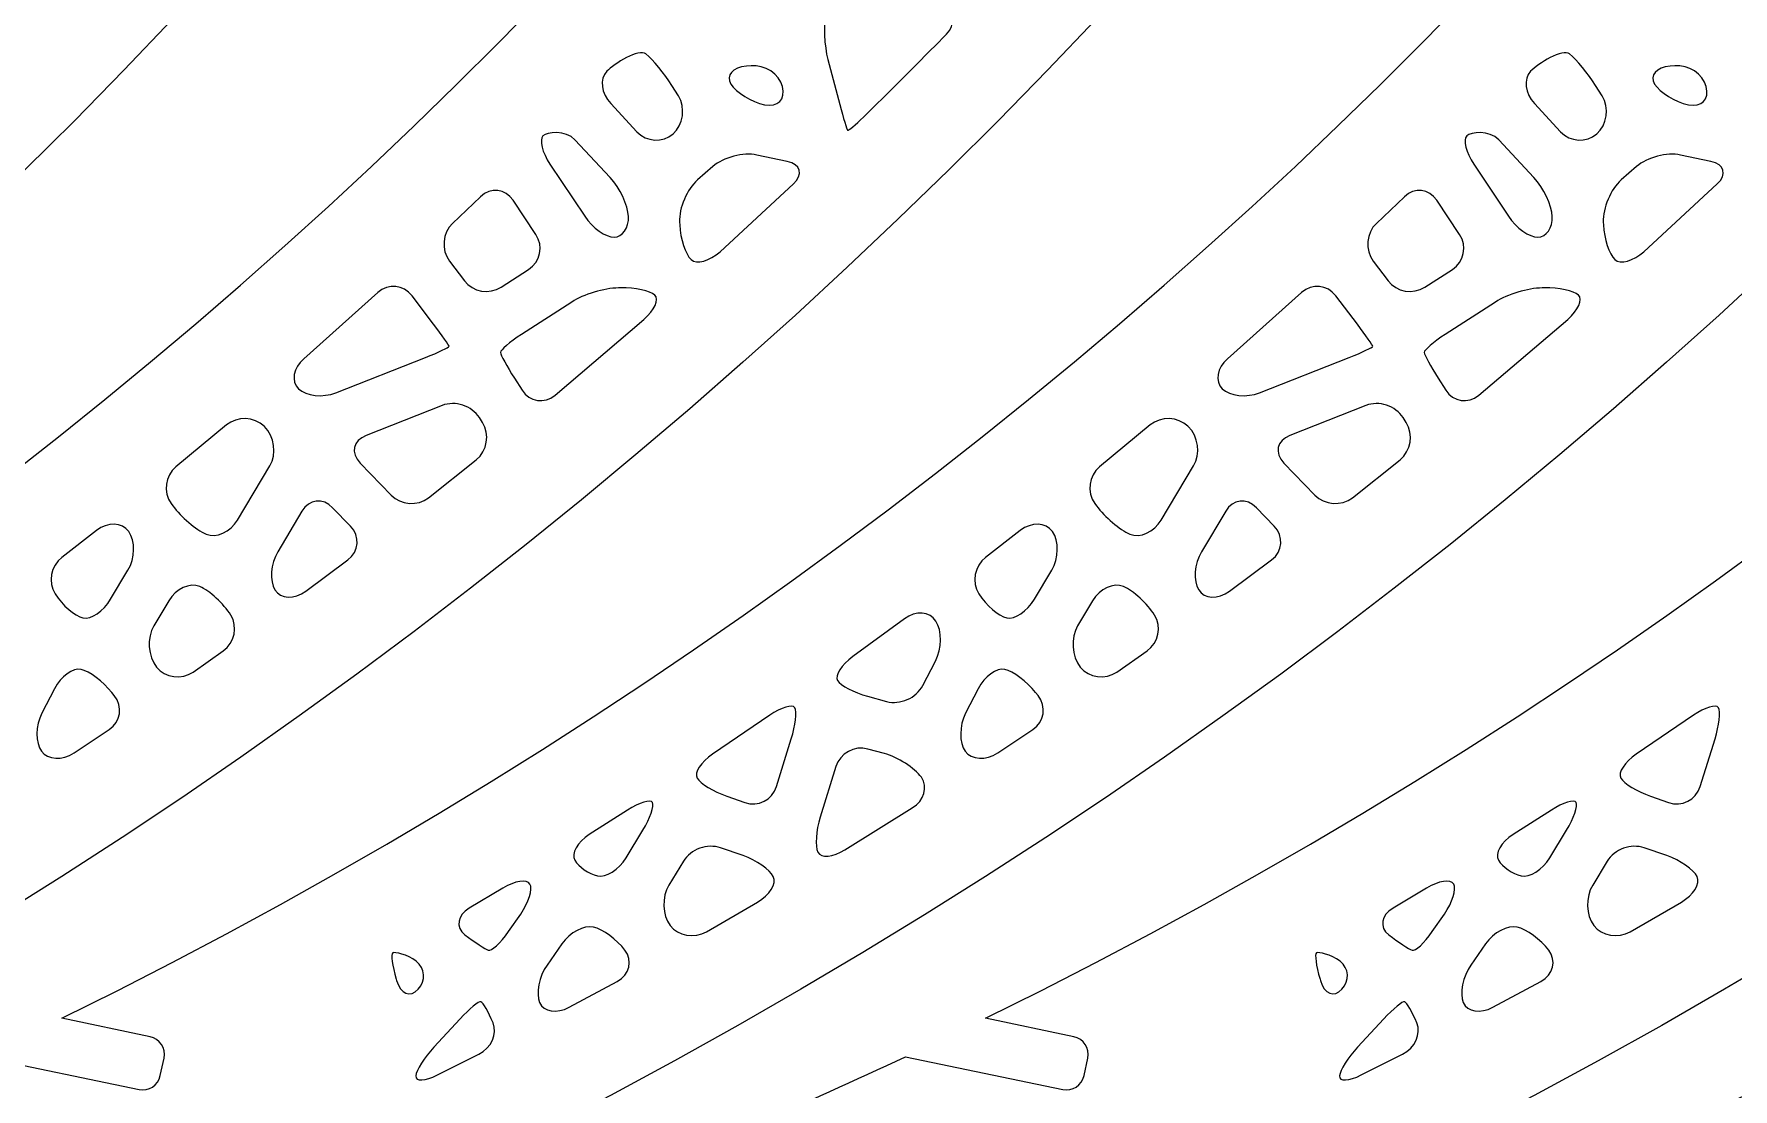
# Model space of a CAD drawing. Header units: inches. Extents: x 8 to 818, y -635 to -10.
# Drawn here: x 310 to 404.4, y -422.5 to -363.9 of the extents above; entities that cross this region are included whole.
import ezdxf

# ---------------------------------------------------------------- set-up
doc = ezdxf.new("R2010")
doc.units = ezdxf.units.IN
doc.header["$MEASUREMENT"] = 0
doc.layers.add('Calque 1', color=7, linetype='Continuous')

# ---------------------------------------------------------------- blocks, each defined once
blk = doc.blocks.new('block 5')
at = {"layer": 'Calque 1', "color": 179, "lineweight": 5, "true_color": 0x262425}
blk.add_open_spline([(550.889, -63.999), (550.889, -63.999), (561.842, -66.292), (561.842, -66.292), (562.383, -66.405), (562.729, -66.935), (562.616, -67.475), (562.616, -67.475), (562.411, -68.454), (562.411, -68.454), (562.298, -68.995), (561.768, -69.341), (561.228, -69.228), (561.228, -69.228), (552.23, -67.345), (552.23, -67.345), (604.222, -199.595), (546.038, -353.811), (414.189, -418.552), (414.189, -418.552), (419.09, -419.578), (419.09, -419.578), (419.631, -419.691), (419.977, -420.221), (419.864, -420.761), (419.864, -420.761), (419.659, -421.74), (419.659, -421.74), (419.546, -422.281), (419.016, -422.627), (418.476, -422.514), (418.476, -422.514), (409.743, -420.686), (409.743, -420.686), (406.948, -422), (404.124, -423.278), (401.265, -424.511), (397.328, -426.209), (395.389, -430.67), (396.874, -434.692), (396.874, -434.692), (396.929, -434.84), (396.929, -434.84), (398.464, -438.995), (403.078, -441.152), (407.231, -439.614), (573.997, -377.868), (652.863, -186.102), (579.311, -23.113), (574.795, -12.973), (561.902, -9.795), (551.349, -15.849), (551.349, -15.849), (551.349, -15.849), (551.349, -15.849), (540.775, -21.905), (536.399, -33.597), (540.846, -42.165), (544.544, -49.358), (547.885, -56.644), (550.889, -63.999)], degree=3, knots=[0, 0, 0, 0, 1, 1, 1, 2, 2, 2, 3, 3, 3, 4, 4, 4, 5, 5, 5, 6, 6, 6, 7, 7, 7, 8, 8, 8, 9, 9, 9, 10, 10, 10, 11, 11, 11, 12, 12, 12, 13, 13, 13, 14, 14, 14, 15, 15, 15, 16, 16, 16, 17, 17, 17, 18, 18, 18, 19, 19, 19, 20, 20, 20, 20], dxfattribs=at)
blk = doc.blocks.new('block 6')
at = {"layer": 'Calque 1', "color": 179, "lineweight": 5, "true_color": 0x262425}
for points, knots in [([(499.549, -63.999), (499.549, -63.999), (510.503, -66.292), (510.503, -66.292), (511.043, -66.405), (511.39, -66.935), (511.277, -67.475), (511.277, -67.475), (511.072, -68.454), (511.072, -68.454), (510.959, -68.995), (510.429, -69.341), (509.888, -69.228), (509.888, -69.228), (500.89, -67.345), (500.89, -67.345), (552.883, -199.595), (494.698, -353.811), (362.849, -418.552), (362.849, -418.552), (367.751, -419.578), (367.751, -419.578), (368.291, -419.691), (368.638, -420.221), (368.525, -420.761), (368.525, -420.761), (368.32, -421.74), (368.32, -421.74), (368.207, -422.281), (367.677, -422.627), (367.136, -422.514), (367.136, -422.514), (358.403, -420.686), (358.403, -420.686), (355.608, -422), (352.784, -423.278), (349.925, -424.511), (345.988, -426.209), (344.049, -430.67), (345.535, -434.692), (345.535, -434.692), (345.589, -434.84), (345.589, -434.84), (347.124, -438.995), (351.738, -441.152), (355.892, -439.614), (522.657, -377.868), (601.524, -186.102), (527.971, -23.113), (523.456, -12.973), (510.563, -9.795), (500.009, -15.849), (500.009, -15.849), (500.009, -15.849), (500.009, -15.849), (489.435, -21.905), (485.059, -33.597), (489.506, -42.165), (493.204, -49.358), (496.546, -56.644), (499.549, -63.999)], [0, 0, 0, 0, 1, 1, 1, 2, 2, 2, 3, 3, 3, 4, 4, 4, 5, 5, 5, 6, 6, 6, 7, 7, 7, 8, 8, 8, 9, 9, 9, 10, 10, 10, 11, 11, 11, 12, 12, 12, 13, 13, 13, 14, 14, 14, 15, 15, 15, 16, 16, 16, 17, 17, 17, 18, 18, 18, 19, 19, 19, 20, 20, 20, 20]), ([(403.578, -401.294), (403.704, -401.505), (403.618, -402.285), (403.387, -403.026), (403.387, -403.026), (402.561, -405.677), (402.561, -405.677), (402.331, -406.418), (401.542, -406.816), (400.809, -406.561), (400.809, -406.561), (399.8, -406.211), (399.8, -406.211), (399.067, -405.956), (398.326, -405.505), (398.153, -405.208), (397.979, -404.911), (398.364, -404.314), (399.008, -403.88), (399.008, -403.88), (402.188, -401.711), (402.188, -401.711), (402.827, -401.27), (403.452, -401.082), (403.578, -401.294)], [0, 0, 0, 0, 1, 1, 1, 2, 2, 2, 3, 3, 3, 4, 4, 4, 5, 5, 5, 6, 6, 6, 7, 7, 7, 8, 8, 8, 8]), ([(395.673, -406.559), (395.781, -406.743), (395.54, -407.438), (395.137, -408.101), (395.137, -408.101), (394.207, -409.633), (394.207, -409.633), (393.804, -410.296), (393.085, -410.748), (392.609, -410.636), (392.133, -410.524), (391.569, -410.133), (391.355, -409.767), (391.142, -409.401), (391.504, -408.762), (392.16, -408.347), (392.16, -408.347), (394.291, -406.987), (394.291, -406.987), (394.943, -406.567), (395.565, -406.374), (395.673, -406.559)], [0, 0, 0, 0, 1, 1, 1, 2, 2, 2, 3, 3, 3, 4, 4, 4, 5, 5, 5, 6, 6, 6, 7, 7, 7, 7]), ([(400.712, -409.515), (401.445, -409.77), (402.2, -410.295), (402.39, -410.682), (402.58, -411.069), (402.187, -411.706), (401.517, -412.097), (401.517, -412.097), (398.671, -413.74), (398.671, -413.74), (397.997, -414.124), (397.088, -413.97), (396.65, -413.397), (396.213, -412.825), (396.185, -411.813), (396.588, -411.15), (396.588, -411.15), (397.393, -409.823), (397.393, -409.823), (397.796, -409.159), (398.725, -408.825), (399.458, -409.08), (399.458, -409.08), (400.712, -409.515), (400.712, -409.515)], [0, 0, 0, 0, 1, 1, 1, 2, 2, 2, 3, 3, 3, 4, 4, 4, 5, 5, 5, 6, 6, 6, 7, 7, 7, 8, 8, 8, 8]), ([(388.862, -411.093), (389.024, -411.372), (388.795, -412.122), (388.351, -412.759), (388.351, -412.759), (387.673, -413.734), (387.673, -413.734), (387.229, -414.371), (386.723, -414.839), (386.547, -414.775), (386.372, -414.711), (385.789, -414.32), (385.253, -413.906), (384.716, -413.492), (384.823, -412.829), (385.491, -412.434), (385.491, -412.434), (387.358, -411.316), (387.358, -411.316), (388.022, -410.914), (388.699, -410.814), (388.862, -411.093)], [0, 0, 0, 0, 1, 1, 1, 2, 2, 2, 3, 3, 3, 4, 4, 4, 5, 5, 5, 6, 6, 6, 7, 7, 7, 7]), ([(392.388, -413.483), (392.908, -413.605), (393.699, -414.182), (394.145, -414.766), (394.59, -415.35), (394.397, -416.131), (393.715, -416.502), (393.715, -416.502), (391.037, -417.942), (391.037, -417.942), (390.352, -418.306), (389.615, -418.188), (389.399, -417.68), (389.183, -417.172), (389.37, -416.235), (389.813, -415.598), (389.813, -415.598), (390.635, -414.418), (390.635, -414.418), (391.078, -413.782), (391.867, -413.36), (392.388, -413.483)], [0, 0, 0, 0, 1, 1, 1, 2, 2, 2, 3, 3, 3, 4, 4, 4, 5, 5, 5, 6, 6, 6, 7, 7, 7, 7]), ([(382.547, -415.383), (383.046, -415.768), (383.094, -416.47), (382.654, -416.943), (382.214, -417.417), (381.675, -417.195), (381.455, -416.451), (381.455, -416.451), (381.435, -416.383), (381.435, -416.383), (381.215, -415.639), (381.126, -414.978), (381.237, -414.915), (381.348, -414.851), (382.049, -414.998), (382.547, -415.383)], [0, 0, 0, 0, 1, 1, 1, 2, 2, 2, 3, 3, 3, 4, 4, 4, 5, 5, 5, 5]), ([(386.14, -417.631), (386.252, -417.672), (386.555, -418.201), (386.812, -418.807), (387.069, -419.413), (386.713, -420.197), (386.021, -420.548), (386.021, -420.548), (383.727, -421.702), (383.727, -421.702), (383.032, -422.047), (382.486, -422.072), (382.515, -421.758), (382.543, -421.443), (382.998, -420.721), (383.526, -420.152), (383.526, -420.152), (384.976, -418.591), (384.976, -418.591), (385.504, -418.022), (386.028, -417.59), (386.14, -417.631)], [0, 0, 0, 0, 1, 1, 1, 2, 2, 2, 3, 3, 3, 4, 4, 4, 5, 5, 5, 6, 6, 6, 7, 7, 7, 7])]:
    blk.add_open_spline(points, degree=3, knots=knots, dxfattribs=at)
blk = doc.blocks.new('block 7')
at = {"layer": 'Calque 1', "color": 179, "lineweight": 5, "true_color": 0x262425}
for points, knots in [([(448.21, -63.999), (448.21, -63.999), (459.163, -66.292), (459.163, -66.292), (459.704, -66.405), (460.05, -66.935), (459.937, -67.475), (459.937, -67.475), (459.732, -68.454), (459.732, -68.454), (459.619, -68.995), (459.089, -69.341), (458.548, -69.228), (458.548, -69.228), (449.551, -67.345), (449.551, -67.345), (501.543, -199.595), (443.358, -353.811), (311.51, -418.552), (311.51, -418.552), (316.411, -419.578), (316.411, -419.578), (316.952, -419.691), (317.298, -420.221), (317.185, -420.761), (317.185, -420.761), (316.98, -421.74), (316.98, -421.74), (316.867, -422.281), (316.337, -422.627), (315.796, -422.514), (315.796, -422.514), (307.064, -420.686), (307.064, -420.686), (304.268, -422), (301.445, -423.278), (298.585, -424.511), (294.649, -426.209), (292.71, -430.67), (294.195, -434.692), (294.195, -434.692), (294.25, -434.84), (294.25, -434.84), (295.784, -438.995), (300.398, -441.152), (304.552, -439.614), (471.317, -377.868), (550.184, -186.102), (476.631, -23.113), (472.116, -12.973), (459.223, -9.795), (448.669, -15.849), (448.669, -15.849), (448.669, -15.849), (448.669, -15.849), (438.096, -21.905), (433.719, -33.597), (438.167, -42.165), (441.864, -49.358), (445.206, -56.644), (448.21, -63.999)], [0, 0, 0, 0, 1, 1, 1, 2, 2, 2, 3, 3, 3, 4, 4, 4, 5, 5, 5, 6, 6, 6, 7, 7, 7, 8, 8, 8, 9, 9, 9, 10, 10, 10, 11, 11, 11, 12, 12, 12, 13, 13, 13, 14, 14, 14, 15, 15, 15, 16, 16, 16, 17, 17, 17, 18, 18, 18, 19, 19, 19, 20, 20, 20, 20]), ([(395.308, -364.956), (395.691, -365.266), (396.34, -366.057), (396.751, -366.715), (396.751, -366.715), (397.112, -367.293), (397.112, -367.293), (397.523, -367.951), (397.39, -368.9), (396.816, -369.403), (396.241, -369.906), (395.338, -369.853), (394.808, -369.285), (394.808, -369.285), (393.35, -367.723), (393.35, -367.723), (392.82, -367.156), (392.724, -366.346), (393.135, -365.924), (393.546, -365.502), (394.926, -364.647), (395.308, -364.956)], [0, 0, 0, 0, 1, 1, 1, 2, 2, 2, 3, 3, 3, 4, 4, 4, 5, 5, 5, 6, 6, 6, 7, 7, 7, 7]), ([(402.897, -366.777), (403.085, -367.485), (402.638, -367.938), (401.905, -367.784), (401.172, -367.629), (400.328, -367.113), (400.029, -366.635), (399.731, -366.158), (400.12, -365.71), (400.892, -365.64), (400.892, -365.64), (401.15, -365.616), (401.15, -365.616), (401.923, -365.546), (402.709, -366.068), (402.897, -366.777)], [0, 0, 0, 0, 1, 1, 1, 2, 2, 2, 3, 3, 3, 4, 4, 4, 5, 5, 5, 5]), ([(393.324, -371.831), (393.853, -372.398), (394.31, -373.372), (394.339, -373.996), (394.368, -374.62), (394.009, -375.136), (393.541, -375.143), (393.074, -375.15), (392.339, -374.627), (391.909, -373.981), (391.909, -373.981), (389.976, -371.081), (389.976, -371.081), (389.545, -370.435), (389.37, -369.731), (389.587, -369.515), (389.804, -369.299), (390.835, -369.165), (391.365, -369.732), (391.365, -369.732), (393.324, -371.831), (393.324, -371.831)], [0, 0, 0, 0, 1, 1, 1, 2, 2, 2, 3, 3, 3, 4, 4, 4, 5, 5, 5, 6, 6, 6, 7, 7, 7, 7]), ([(403.154, -370.931), (403.914, -371.091), (404.072, -371.656), (403.505, -372.186), (403.505, -372.186), (399.428, -375.95), (399.428, -375.95), (398.854, -376.472), (398.129, -376.668), (397.817, -376.385), (397.506, -376.101), (397.221, -375.235), (397.185, -374.46), (397.185, -374.46), (397.178, -374.302), (397.178, -374.302), (397.142, -373.527), (397.591, -372.475), (398.175, -371.964), (398.175, -371.964), (399.03, -371.215), (399.03, -371.215), (399.614, -370.704), (400.713, -370.417), (401.473, -370.577), (401.473, -370.577), (403.154, -370.931), (403.154, -370.931)], [0, 0, 0, 0, 1, 1, 1, 2, 2, 2, 3, 3, 3, 4, 4, 4, 5, 5, 5, 6, 6, 6, 7, 7, 7, 8, 8, 8, 9, 9, 9, 9]), ([(389.193, -374.995), (389.623, -375.641), (389.442, -376.513), (388.79, -376.935), (388.79, -376.935), (387.256, -377.925), (387.256, -377.925), (386.604, -378.346), (385.687, -378.185), (385.219, -377.566), (385.219, -377.566), (384.39, -376.47), (384.39, -376.47), (383.922, -375.851), (384, -374.909), (384.565, -374.377), (384.565, -374.377), (386.123, -372.894), (386.123, -372.894), (386.683, -372.357), (387.493, -372.446), (387.924, -373.091), (387.924, -373.091), (389.193, -374.995), (389.193, -374.995)], [0, 0, 0, 0, 1, 1, 1, 2, 2, 2, 3, 3, 3, 4, 4, 4, 5, 5, 5, 6, 6, 6, 7, 7, 7, 8, 8, 8, 8]), ([(383.509, -379.982), (383.977, -380.601), (384.364, -381.153), (384.368, -381.209), (384.372, -381.264), (383.785, -381.542), (383.063, -381.827), (383.063, -381.827), (378.079, -383.79), (378.079, -383.79), (377.357, -384.074), (376.42, -383.974), (375.997, -383.567), (375.575, -383.161), (375.706, -382.409), (376.289, -381.897), (376.289, -381.897), (380.412, -378.22), (380.412, -378.22), (380.987, -377.699), (381.841, -377.779), (382.31, -378.398), (382.31, -378.398), (383.509, -379.982), (383.509, -379.982)], [0, 0, 0, 0, 1, 1, 1, 2, 2, 2, 3, 3, 3, 4, 4, 4, 5, 5, 5, 6, 6, 6, 7, 7, 7, 8, 8, 8, 8]), ([(395.798, -378.363), (396.054, -378.595), (395.784, -379.202), (395.198, -379.711), (395.198, -379.711), (390.261, -383.925), (390.261, -383.925), (389.667, -384.424), (388.841, -384.297), (388.424, -383.642), (388.424, -383.642), (387.999, -382.973), (387.999, -382.973), (387.583, -382.318), (387.234, -381.677), (387.224, -381.549), (387.214, -381.422), (387.74, -380.972), (388.392, -380.551), (388.392, -380.551), (391.184, -378.748), (391.184, -378.748), (391.836, -378.327), (393.004, -377.973), (393.78, -377.962), (393.78, -377.962), (393.92, -377.96), (393.92, -377.96), (394.696, -377.948), (395.541, -378.13), (395.798, -378.363)], [0, 0, 0, 0, 1, 1, 1, 2, 2, 2, 3, 3, 3, 4, 4, 4, 5, 5, 5, 6, 6, 6, 7, 7, 7, 8, 8, 8, 9, 9, 9, 10, 10, 10, 10]), ([(386.225, -385.443), (386.641, -386.098), (386.487, -387.031), (385.882, -387.517), (385.882, -387.517), (383.233, -389.621), (383.233, -389.621), (382.623, -390.101), (381.682, -390.036), (381.143, -389.478), (381.143, -389.478), (379.421, -387.695), (379.421, -387.695), (378.882, -387.137), (379.032, -386.447), (379.754, -386.163), (379.754, -386.163), (383.982, -384.498), (383.982, -384.498), (384.704, -384.213), (385.636, -384.516), (386.052, -385.171), (386.052, -385.171), (386.225, -385.443), (386.225, -385.443)], [0, 0, 0, 0, 1, 1, 1, 2, 2, 2, 3, 3, 3, 4, 4, 4, 5, 5, 5, 6, 6, 6, 7, 7, 7, 8, 8, 8, 8]), ([(374.113, -385.67), (374.672, -386.208), (374.804, -387.194), (374.406, -387.86), (374.406, -387.86), (372.61, -390.863), (372.61, -390.863), (372.212, -391.529), (371.426, -391.881), (370.865, -391.644), (370.304, -391.407), (369.471, -390.7), (369.014, -390.072), (369.014, -390.072), (368.921, -389.945), (368.921, -389.945), (368.465, -389.317), (368.583, -388.401), (369.183, -387.909), (369.183, -387.909), (371.995, -385.579), (371.995, -385.579), (372.589, -385.081), (373.534, -385.113), (374.093, -385.651), (374.093, -385.651), (374.113, -385.67), (374.113, -385.67)], [0, 0, 0, 0, 1, 1, 1, 2, 2, 2, 3, 3, 3, 4, 4, 4, 5, 5, 5, 6, 6, 6, 7, 7, 7, 8, 8, 8, 9, 9, 9, 9]), ([(378.891, -391.209), (379.431, -391.767), (379.364, -392.606), (378.744, -393.072), (378.744, -393.072), (376.398, -394.82), (376.398, -394.82), (375.773, -395.281), (375.006, -395.247), (374.692, -394.746), (374.378, -394.245), (374.447, -393.29), (374.846, -392.624), (374.846, -392.624), (376.191, -390.374), (376.191, -390.374), (376.589, -389.707), (377.356, -389.619), (377.895, -390.177), (377.895, -390.177), (378.891, -391.209), (378.891, -391.209)], [0, 0, 0, 0, 1, 1, 1, 2, 2, 2, 3, 3, 3, 4, 4, 4, 5, 5, 5, 6, 6, 6, 7, 7, 7, 7]), ([(366.566, -391.504), (366.939, -392.018), (366.92, -392.983), (366.522, -393.65), (366.522, -393.65), (365.557, -395.268), (365.557, -395.268), (365.159, -395.934), (364.468, -396.399), (364.021, -396.301), (363.574, -396.203), (362.876, -395.601), (362.469, -394.963), (362.063, -394.324), (362.234, -393.415), (362.849, -392.941), (362.849, -392.941), (364.777, -391.442), (364.777, -391.442), (365.387, -390.963), (366.192, -390.991), (366.566, -391.504)], [0, 0, 0, 0, 1, 1, 1, 2, 2, 2, 3, 3, 3, 4, 4, 4, 5, 5, 5, 6, 6, 6, 7, 7, 7, 7]), ([(370.513, -394.558), (371.06, -394.789), (371.837, -395.504), (372.239, -396.147), (372.641, -396.789), (372.453, -397.683), (371.82, -398.132), (371.82, -398.132), (370.14, -399.315), (370.14, -399.315), (369.503, -399.759), (368.59, -399.635), (368.111, -399.039), (367.632, -398.443), (367.565, -397.41), (367.963, -396.744), (367.963, -396.744), (368.794, -395.35), (368.794, -395.35), (369.192, -394.684), (369.965, -394.327), (370.513, -394.558)], [0, 0, 0, 0, 1, 1, 1, 2, 2, 2, 3, 3, 3, 4, 4, 4, 5, 5, 5, 6, 6, 6, 7, 7, 7, 7]), ([(360.089, -396.479), (360.428, -397.012), (360.414, -398.012), (360.058, -398.702), (360.058, -398.702), (359.353, -400.064), (359.353, -400.064), (358.997, -400.753), (358.092, -401.15), (357.343, -400.946), (357.343, -400.946), (356.284, -400.657), (356.284, -400.657), (355.535, -400.453), (354.788, -400.059), (354.622, -399.781), (354.457, -399.503), (354.836, -398.904), (355.465, -398.449), (355.465, -398.449), (358.338, -396.349), (358.338, -396.349), (358.962, -395.887), (359.75, -395.946), (360.089, -396.479)], [0, 0, 0, 0, 1, 1, 1, 2, 2, 2, 3, 3, 3, 4, 4, 4, 5, 5, 5, 6, 6, 6, 7, 7, 7, 8, 8, 8, 8]), ([(363.913, -399.167), (364.366, -399.266), (365.135, -399.842), (365.622, -400.447), (365.622, -400.447), (365.762, -400.622), (365.762, -400.622), (366.248, -401.227), (366.119, -402.075), (365.475, -402.507), (365.475, -402.507), (363.523, -403.804), (363.523, -403.804), (362.874, -404.231), (362.061, -404.192), (361.716, -403.717), (361.37, -403.242), (361.38, -402.289), (361.736, -401.6), (361.736, -401.6), (362.44, -400.239), (362.44, -400.239), (362.797, -399.55), (363.459, -399.067), (363.913, -399.167)], [0, 0, 0, 0, 1, 1, 1, 2, 2, 2, 3, 3, 3, 4, 4, 4, 5, 5, 5, 6, 6, 6, 7, 7, 7, 8, 8, 8, 8]), ([(352.238, -401.294), (352.364, -401.505), (352.278, -402.285), (352.048, -403.026), (352.048, -403.026), (351.222, -405.677), (351.222, -405.677), (350.991, -406.418), (350.202, -406.816), (349.469, -406.561), (349.469, -406.561), (348.46, -406.211), (348.46, -406.211), (347.727, -405.956), (346.986, -405.505), (346.813, -405.208), (346.64, -404.911), (347.025, -404.314), (347.668, -403.88), (347.668, -403.88), (350.848, -401.711), (350.848, -401.711), (351.487, -401.27), (352.113, -401.082), (352.238, -401.294)], [0, 0, 0, 0, 1, 1, 1, 2, 2, 2, 3, 3, 3, 4, 4, 4, 5, 5, 5, 6, 6, 6, 7, 7, 7, 8, 8, 8, 8]), ([(357.223, -403.839), (357.972, -404.043), (358.896, -404.638), (359.277, -405.161), (359.657, -405.685), (359.432, -406.451), (358.775, -406.865), (358.775, -406.865), (355.029, -409.194), (355.029, -409.194), (354.367, -409.6), (353.692, -409.659), (353.528, -409.326), (353.364, -408.992), (353.419, -408.113), (353.65, -407.372), (353.65, -407.372), (354.524, -404.564), (354.524, -404.564), (354.755, -403.823), (355.556, -403.384), (356.305, -403.588), (356.305, -403.588), (357.223, -403.839), (357.223, -403.839)], [0, 0, 0, 0, 1, 1, 1, 2, 2, 2, 3, 3, 3, 4, 4, 4, 5, 5, 5, 6, 6, 6, 7, 7, 7, 8, 8, 8, 8]), ([(344.333, -406.559), (344.441, -406.743), (344.2, -407.438), (343.797, -408.101), (343.797, -408.101), (342.867, -409.633), (342.867, -409.633), (342.464, -410.296), (341.745, -410.748), (341.27, -410.636), (340.794, -410.524), (340.229, -410.133), (340.016, -409.767), (339.802, -409.401), (340.164, -408.762), (340.82, -408.347), (340.82, -408.347), (342.951, -406.987), (342.951, -406.987), (343.604, -406.567), (344.226, -406.374), (344.333, -406.559)], [0, 0, 0, 0, 1, 1, 1, 2, 2, 2, 3, 3, 3, 4, 4, 4, 5, 5, 5, 6, 6, 6, 7, 7, 7, 7]), ([(349.372, -409.515), (350.105, -409.77), (350.86, -410.295), (351.05, -410.682), (351.24, -411.069), (350.847, -411.706), (350.177, -412.097), (350.177, -412.097), (347.332, -413.74), (347.332, -413.74), (346.658, -414.124), (345.748, -413.97), (345.311, -413.397), (344.873, -412.825), (344.845, -411.813), (345.248, -411.15), (345.248, -411.15), (346.053, -409.823), (346.053, -409.823), (346.456, -409.159), (347.386, -408.825), (348.119, -409.08), (348.119, -409.08), (349.372, -409.515), (349.372, -409.515)], [0, 0, 0, 0, 1, 1, 1, 2, 2, 2, 3, 3, 3, 4, 4, 4, 5, 5, 5, 6, 6, 6, 7, 7, 7, 8, 8, 8, 8]), ([(337.522, -411.093), (337.685, -411.372), (337.455, -412.122), (337.012, -412.759), (337.012, -412.759), (336.333, -413.734), (336.333, -413.734), (335.889, -414.371), (335.383, -414.839), (335.208, -414.775), (335.032, -414.711), (334.45, -414.32), (333.913, -413.906), (333.377, -413.492), (333.484, -412.829), (334.151, -412.434), (334.151, -412.434), (336.018, -411.316), (336.018, -411.316), (336.683, -410.914), (337.359, -410.814), (337.522, -411.093)], [0, 0, 0, 0, 1, 1, 1, 2, 2, 2, 3, 3, 3, 4, 4, 4, 5, 5, 5, 6, 6, 6, 7, 7, 7, 7]), ([(341.048, -413.483), (341.569, -413.605), (342.359, -414.182), (342.805, -414.766), (343.251, -415.35), (343.058, -416.131), (342.376, -416.502), (342.376, -416.502), (339.697, -417.942), (339.697, -417.942), (339.012, -418.306), (338.275, -418.188), (338.059, -417.68), (337.844, -417.172), (338.03, -416.235), (338.474, -415.598), (338.474, -415.598), (339.295, -414.418), (339.295, -414.418), (339.738, -413.782), (340.527, -413.36), (341.048, -413.483)], [0, 0, 0, 0, 1, 1, 1, 2, 2, 2, 3, 3, 3, 4, 4, 4, 5, 5, 5, 6, 6, 6, 7, 7, 7, 7]), ([(331.208, -415.383), (331.706, -415.768), (331.754, -416.47), (331.314, -416.943), (330.875, -417.417), (330.335, -417.195), (330.115, -416.451), (330.115, -416.451), (330.095, -416.383), (330.095, -416.383), (329.875, -415.639), (329.786, -414.978), (329.897, -414.915), (330.008, -414.851), (330.709, -414.998), (331.208, -415.383)], [0, 0, 0, 0, 1, 1, 1, 2, 2, 2, 3, 3, 3, 4, 4, 4, 5, 5, 5, 5]), ([(334.8, -417.631), (334.913, -417.672), (335.215, -418.201), (335.472, -418.807), (335.729, -419.413), (335.374, -420.197), (334.682, -420.548), (334.682, -420.548), (332.387, -421.702), (332.387, -421.702), (331.692, -422.047), (331.147, -422.072), (331.175, -421.758), (331.203, -421.443), (331.658, -420.721), (332.187, -420.152), (332.187, -420.152), (333.636, -418.591), (333.636, -418.591), (334.164, -418.022), (334.688, -417.59), (334.8, -417.631)], [0, 0, 0, 0, 1, 1, 1, 2, 2, 2, 3, 3, 3, 4, 4, 4, 5, 5, 5, 6, 6, 6, 7, 7, 7, 7])]:
    blk.add_open_spline(points, degree=3, knots=knots, dxfattribs=at)
blk = doc.blocks.new('block 8')
at = {"layer": 'Calque 1', "color": 179, "lineweight": 5, "true_color": 0x262425}
for points, knots in [([(396.87, -63.999), (396.87, -63.999), (407.823, -66.292), (407.823, -66.292), (408.364, -66.405), (408.71, -66.935), (408.597, -67.475), (408.597, -67.475), (408.392, -68.454), (408.392, -68.454), (408.279, -68.995), (407.749, -69.341), (407.209, -69.228), (407.209, -69.228), (398.211, -67.345), (398.211, -67.345), (450.203, -199.595), (392.019, -353.811), (260.17, -418.552), (260.17, -418.552), (265.071, -419.578), (265.071, -419.578), (265.612, -419.691), (265.958, -420.221), (265.845, -420.761), (265.845, -420.761), (265.64, -421.74), (265.64, -421.74), (265.527, -422.281), (264.997, -422.627), (264.457, -422.514), (264.457, -422.514), (255.724, -420.686), (255.724, -420.686), (252.928, -422), (250.105, -423.278), (247.246, -424.511), (243.309, -426.209), (241.37, -430.67), (242.855, -434.692), (242.855, -434.692), (242.91, -434.84), (242.91, -434.84), (244.445, -438.995), (249.059, -441.152), (253.212, -439.614), (419.978, -377.868), (498.844, -186.102), (425.292, -23.113), (420.776, -12.973), (407.883, -9.795), (397.33, -15.849), (397.33, -15.849), (397.33, -15.849), (397.33, -15.849), (386.756, -21.905), (382.38, -33.597), (386.827, -42.165), (390.525, -49.358), (393.866, -56.644), (396.87, -63.999)], [0, 0, 0, 0, 1, 1, 1, 2, 2, 2, 3, 3, 3, 4, 4, 4, 5, 5, 5, 6, 6, 6, 7, 7, 7, 8, 8, 8, 9, 9, 9, 10, 10, 10, 11, 11, 11, 12, 12, 12, 13, 13, 13, 14, 14, 14, 15, 15, 15, 16, 16, 16, 17, 17, 17, 18, 18, 18, 19, 19, 19, 20, 20, 20, 20]), ([(360.336, -362.393), (361.07, -362.645), (361.225, -363.303), (360.681, -363.856), (360.681, -363.856), (358.158, -366.42), (356.467, -368.075), (356.061, -368.472), (356.061, -368.472), (356.061, -368.472), (355.612, -368.906), (355.213, -369.233), (355.174, -369.199), (355.135, -369.165), (354.941, -368.524), (354.742, -367.774), (354.742, -367.774), (354.08, -365.278), (354.08, -365.278), (353.881, -364.528), (353.828, -363.289), (353.963, -362.525), (353.963, -362.525), (354.103, -361.732), (354.103, -361.732), (354.238, -360.968), (354.949, -360.548), (355.683, -360.8), (355.683, -360.8), (360.336, -362.393), (360.336, -362.393)], [0, 0, 0, 0, 1, 1, 1, 2, 2, 2, 3, 3, 3, 4, 4, 4, 5, 5, 5, 6, 6, 6, 7, 7, 7, 8, 8, 8, 9, 9, 9, 10, 10, 10, 10]), ([(343.968, -364.956), (344.351, -365.266), (345, -366.057), (345.412, -366.715), (345.412, -366.715), (345.772, -367.293), (345.772, -367.293), (346.184, -367.951), (346.05, -368.9), (345.476, -369.403), (344.902, -369.906), (343.998, -369.853), (343.469, -369.285), (343.469, -369.285), (342.01, -367.723), (342.01, -367.723), (341.481, -367.156), (341.384, -366.346), (341.795, -365.924), (342.206, -365.502), (343.586, -364.647), (343.968, -364.956)], [0, 0, 0, 0, 1, 1, 1, 2, 2, 2, 3, 3, 3, 4, 4, 4, 5, 5, 5, 6, 6, 6, 7, 7, 7, 7]), ([(351.557, -366.777), (351.745, -367.485), (351.299, -367.938), (350.565, -367.784), (349.832, -367.629), (348.988, -367.113), (348.69, -366.635), (348.391, -366.158), (348.78, -365.71), (349.553, -365.64), (349.553, -365.64), (349.81, -365.616), (349.81, -365.616), (350.583, -365.546), (351.369, -366.068), (351.557, -366.777)], [0, 0, 0, 0, 1, 1, 1, 2, 2, 2, 3, 3, 3, 4, 4, 4, 5, 5, 5, 5]), ([(341.984, -371.831), (342.514, -372.398), (342.971, -373.372), (342.999, -373.996), (343.028, -374.62), (342.669, -375.136), (342.202, -375.143), (341.734, -375.15), (341, -374.627), (340.569, -373.981), (340.569, -373.981), (338.636, -371.081), (338.636, -371.081), (338.205, -370.435), (338.031, -369.731), (338.248, -369.515), (338.465, -369.299), (339.495, -369.165), (340.025, -369.732), (340.025, -369.732), (341.984, -371.831), (341.984, -371.831)], [0, 0, 0, 0, 1, 1, 1, 2, 2, 2, 3, 3, 3, 4, 4, 4, 5, 5, 5, 6, 6, 6, 7, 7, 7, 7]), ([(351.815, -370.931), (352.574, -371.091), (352.732, -371.656), (352.165, -372.186), (352.165, -372.186), (348.088, -375.95), (348.088, -375.95), (347.515, -376.472), (346.79, -376.668), (346.478, -376.385), (346.166, -376.101), (345.881, -375.235), (345.846, -374.46), (345.846, -374.46), (345.838, -374.302), (345.838, -374.302), (345.803, -373.527), (346.251, -372.475), (346.835, -371.964), (346.835, -371.964), (347.69, -371.215), (347.69, -371.215), (348.275, -370.704), (349.374, -370.417), (350.133, -370.577), (350.133, -370.577), (351.815, -370.931), (351.815, -370.931)], [0, 0, 0, 0, 1, 1, 1, 2, 2, 2, 3, 3, 3, 4, 4, 4, 5, 5, 5, 6, 6, 6, 7, 7, 7, 8, 8, 8, 9, 9, 9, 9]), ([(337.853, -374.995), (338.284, -375.641), (338.102, -376.513), (337.451, -376.935), (337.451, -376.935), (335.916, -377.925), (335.916, -377.925), (335.264, -378.346), (334.348, -378.185), (333.879, -377.566), (333.879, -377.566), (333.05, -376.47), (333.05, -376.47), (332.582, -375.851), (332.661, -374.909), (333.225, -374.377), (333.225, -374.377), (334.783, -372.894), (334.783, -372.894), (335.343, -372.357), (336.154, -372.446), (336.584, -373.091), (336.584, -373.091), (337.853, -374.995), (337.853, -374.995)], [0, 0, 0, 0, 1, 1, 1, 2, 2, 2, 3, 3, 3, 4, 4, 4, 5, 5, 5, 6, 6, 6, 7, 7, 7, 8, 8, 8, 8]), ([(332.169, -379.982), (332.637, -380.601), (333.024, -381.153), (333.028, -381.209), (333.032, -381.264), (332.445, -381.542), (331.723, -381.827), (331.723, -381.827), (326.739, -383.79), (326.739, -383.79), (326.017, -384.074), (325.08, -383.974), (324.658, -383.567), (324.235, -383.161), (324.367, -382.409), (324.95, -381.897), (324.95, -381.897), (329.072, -378.22), (329.072, -378.22), (329.648, -377.699), (330.502, -377.779), (330.97, -378.398), (330.97, -378.398), (332.169, -379.982), (332.169, -379.982)], [0, 0, 0, 0, 1, 1, 1, 2, 2, 2, 3, 3, 3, 4, 4, 4, 5, 5, 5, 6, 6, 6, 7, 7, 7, 8, 8, 8, 8]), ([(344.458, -378.363), (344.714, -378.595), (344.444, -379.202), (343.858, -379.711), (343.858, -379.711), (338.922, -383.925), (338.922, -383.925), (338.328, -384.424), (337.501, -384.297), (337.085, -383.642), (337.085, -383.642), (336.659, -382.973), (336.659, -382.973), (336.243, -382.318), (335.894, -381.677), (335.884, -381.549), (335.875, -381.422), (336.4, -380.972), (337.052, -380.551), (337.052, -380.551), (339.844, -378.748), (339.844, -378.748), (340.496, -378.327), (341.664, -377.973), (342.441, -377.962), (342.441, -377.962), (342.581, -377.96), (342.581, -377.96), (343.357, -377.948), (344.201, -378.13), (344.458, -378.363)], [0, 0, 0, 0, 1, 1, 1, 2, 2, 2, 3, 3, 3, 4, 4, 4, 5, 5, 5, 6, 6, 6, 7, 7, 7, 8, 8, 8, 9, 9, 9, 10, 10, 10, 10]), ([(334.885, -385.443), (335.302, -386.098), (335.147, -387.031), (334.542, -387.517), (334.542, -387.517), (331.893, -389.621), (331.893, -389.621), (331.283, -390.101), (330.343, -390.036), (329.804, -389.478), (329.804, -389.478), (328.082, -387.695), (328.082, -387.695), (327.543, -387.137), (327.692, -386.447), (328.414, -386.163), (328.414, -386.163), (332.642, -384.498), (332.642, -384.498), (333.365, -384.213), (334.296, -384.516), (334.713, -385.171), (334.713, -385.171), (334.885, -385.443), (334.885, -385.443)], [0, 0, 0, 0, 1, 1, 1, 2, 2, 2, 3, 3, 3, 4, 4, 4, 5, 5, 5, 6, 6, 6, 7, 7, 7, 8, 8, 8, 8]), ([(322.773, -385.67), (323.332, -386.208), (323.464, -387.194), (323.066, -387.86), (323.066, -387.86), (321.27, -390.863), (321.27, -390.863), (320.872, -391.529), (320.087, -391.881), (319.525, -391.644), (318.964, -391.407), (318.131, -390.7), (317.674, -390.072), (317.674, -390.072), (317.582, -389.945), (317.582, -389.945), (317.125, -389.317), (317.243, -388.401), (317.843, -387.909), (317.843, -387.909), (320.655, -385.579), (320.655, -385.579), (321.25, -385.081), (322.194, -385.113), (322.753, -385.651), (322.753, -385.651), (322.773, -385.67), (322.773, -385.67)], [0, 0, 0, 0, 1, 1, 1, 2, 2, 2, 3, 3, 3, 4, 4, 4, 5, 5, 5, 6, 6, 6, 7, 7, 7, 8, 8, 8, 9, 9, 9, 9]), ([(327.552, -391.209), (328.091, -391.767), (328.025, -392.606), (327.405, -393.072), (327.405, -393.072), (325.058, -394.82), (325.058, -394.82), (324.434, -395.281), (323.666, -395.247), (323.352, -394.746), (323.039, -394.245), (323.108, -393.29), (323.506, -392.624), (323.506, -392.624), (324.851, -390.374), (324.851, -390.374), (325.249, -389.707), (326.016, -389.619), (326.556, -390.177), (326.556, -390.177), (327.552, -391.209), (327.552, -391.209)], [0, 0, 0, 0, 1, 1, 1, 2, 2, 2, 3, 3, 3, 4, 4, 4, 5, 5, 5, 6, 6, 6, 7, 7, 7, 7]), ([(315.226, -391.504), (315.6, -392.018), (315.58, -392.983), (315.182, -393.65), (315.182, -393.65), (314.217, -395.268), (314.217, -395.268), (313.82, -395.934), (313.128, -396.399), (312.681, -396.301), (312.234, -396.203), (311.536, -395.601), (311.13, -394.963), (310.724, -394.324), (310.894, -393.415), (311.509, -392.941), (311.509, -392.941), (313.437, -391.442), (313.437, -391.442), (314.047, -390.963), (314.852, -390.991), (315.226, -391.504)], [0, 0, 0, 0, 1, 1, 1, 2, 2, 2, 3, 3, 3, 4, 4, 4, 5, 5, 5, 6, 6, 6, 7, 7, 7, 7]), ([(319.173, -394.558), (319.72, -394.789), (320.497, -395.504), (320.9, -396.147), (321.302, -396.789), (321.113, -397.683), (320.48, -398.132), (320.48, -398.132), (318.8, -399.315), (318.8, -399.315), (318.164, -399.759), (317.251, -399.635), (316.771, -399.039), (316.292, -398.443), (316.225, -397.41), (316.623, -396.744), (316.623, -396.744), (317.454, -395.35), (317.454, -395.35), (317.852, -394.684), (318.625, -394.327), (319.173, -394.558)], [0, 0, 0, 0, 1, 1, 1, 2, 2, 2, 3, 3, 3, 4, 4, 4, 5, 5, 5, 6, 6, 6, 7, 7, 7, 7]), ([(312.573, -399.167), (313.026, -399.266), (313.795, -399.842), (314.282, -400.447), (314.282, -400.447), (314.422, -400.622), (314.422, -400.622), (314.909, -401.227), (314.779, -402.075), (314.135, -402.507), (314.135, -402.507), (312.183, -403.804), (312.183, -403.804), (311.535, -404.231), (310.722, -404.192), (310.376, -403.717), (310.031, -403.242), (310.04, -402.289), (310.396, -401.6), (310.396, -401.6), (311.1, -400.239), (311.1, -400.239), (311.457, -399.55), (312.12, -399.067), (312.573, -399.167)], [0, 0, 0, 0, 1, 1, 1, 2, 2, 2, 3, 3, 3, 4, 4, 4, 5, 5, 5, 6, 6, 6, 7, 7, 7, 8, 8, 8, 8])]:
    blk.add_open_spline(points, degree=3, knots=knots, dxfattribs=at)
blk = doc.blocks.new('block 9')
at = {"layer": 'Calque 1', "color": 179, "lineweight": 5, "true_color": 0x262425}
blk.add_open_spline([(345.53, -63.999), (345.53, -63.999), (356.484, -66.292), (356.484, -66.292), (357.024, -66.405), (357.371, -66.935), (357.258, -67.475), (357.258, -67.475), (357.053, -68.454), (357.053, -68.454), (356.94, -68.995), (356.41, -69.341), (355.869, -69.228), (355.869, -69.228), (346.871, -67.345), (346.871, -67.345), (398.864, -199.595), (340.679, -353.811), (208.83, -418.552), (208.83, -418.552), (213.732, -419.578), (213.732, -419.578), (214.272, -419.691), (214.619, -420.221), (214.506, -420.761), (214.506, -420.761), (214.301, -421.74), (214.301, -421.74), (214.188, -422.281), (213.658, -422.627), (213.117, -422.514), (213.117, -422.514), (204.384, -420.686), (204.384, -420.686), (201.589, -422), (198.765, -423.278), (195.906, -424.511), (191.969, -426.209), (190.03, -430.67), (191.516, -434.692), (191.516, -434.692), (191.57, -434.84), (191.57, -434.84), (193.105, -438.995), (197.719, -441.152), (201.873, -439.614), (368.638, -377.868), (447.505, -186.102), (373.952, -23.113), (369.437, -12.973), (356.544, -9.795), (345.99, -15.849), (345.99, -15.849), (345.99, -15.849), (345.99, -15.849), (335.416, -21.905), (331.04, -33.597), (335.487, -42.165), (339.185, -49.358), (342.527, -56.644), (345.53, -63.999)], degree=3, knots=[0, 0, 0, 0, 1, 1, 1, 2, 2, 2, 3, 3, 3, 4, 4, 4, 5, 5, 5, 6, 6, 6, 7, 7, 7, 8, 8, 8, 9, 9, 9, 10, 10, 10, 11, 11, 11, 12, 12, 12, 13, 13, 13, 14, 14, 14, 15, 15, 15, 16, 16, 16, 17, 17, 17, 18, 18, 18, 19, 19, 19, 20, 20, 20, 20], dxfattribs=at)
blk = doc.blocks.new('block 10')
at = {"layer": 'Calque 1', "color": 179, "lineweight": 5, "true_color": 0x262425}
blk.add_open_spline([(294.191, -63.999), (294.191, -63.999), (305.144, -66.292), (305.144, -66.292), (305.685, -66.405), (306.031, -66.935), (305.918, -67.475), (305.918, -67.475), (305.713, -68.454), (305.713, -68.454), (305.6, -68.995), (305.07, -69.341), (304.529, -69.228), (304.529, -69.228), (295.531, -67.345), (295.531, -67.345), (347.524, -199.595), (289.339, -353.811), (157.491, -418.552), (157.491, -418.552), (162.392, -419.578), (162.392, -419.578), (162.933, -419.691), (163.279, -420.221), (163.166, -420.761), (163.166, -420.761), (162.961, -421.74), (162.961, -421.74), (162.848, -422.281), (162.318, -422.627), (161.777, -422.514), (161.777, -422.514), (153.044, -420.686), (153.044, -420.686), (150.249, -422), (147.426, -423.278), (144.566, -424.511), (140.63, -426.209), (138.691, -430.67), (140.176, -434.692), (140.176, -434.692), (140.231, -434.84), (140.231, -434.84), (141.765, -438.995), (146.379, -441.152), (150.533, -439.614), (317.298, -377.868), (396.165, -186.102), (322.612, -23.113), (318.097, -12.973), (305.204, -9.795), (294.65, -15.849), (294.65, -15.849), (294.65, -15.849), (294.65, -15.849), (284.077, -21.905), (279.7, -33.597), (284.148, -42.165), (287.845, -49.358), (291.187, -56.644), (294.191, -63.999)], degree=3, knots=[0, 0, 0, 0, 1, 1, 1, 2, 2, 2, 3, 3, 3, 4, 4, 4, 5, 5, 5, 6, 6, 6, 7, 7, 7, 8, 8, 8, 9, 9, 9, 10, 10, 10, 11, 11, 11, 12, 12, 12, 13, 13, 13, 14, 14, 14, 15, 15, 15, 16, 16, 16, 17, 17, 17, 18, 18, 18, 19, 19, 19, 20, 20, 20, 20], dxfattribs=at)
blk = doc.blocks.new('block 12')
at = {"layer": 'Calque 1', "color": 179, "lineweight": 5, "true_color": 0x262425}
blk.add_open_spline([(415.101, -541.498), (415.101, -541.498), (412.105, -552.28), (412.105, -552.28), (411.957, -552.812), (411.406, -553.123), (410.874, -552.976), (410.874, -552.976), (409.91, -552.708), (409.91, -552.708), (409.378, -552.56), (409.067, -552.009), (409.215, -551.477), (409.215, -551.477), (411.676, -542.619), (411.676, -542.619), (276.339, -585.948), (126.21, -517.909), (70.134, -382.149), (70.134, -382.149), (68.793, -386.974), (68.793, -386.974), (68.645, -387.506), (68.094, -387.817), (67.562, -387.669), (67.562, -387.669), (66.599, -387.402), (66.599, -387.402), (66.066, -387.254), (65.755, -386.702), (65.903, -386.17), (65.903, -386.17), (68.292, -377.574), (68.292, -377.574), (67.162, -374.699), (66.068, -371.799), (65.023, -368.866), (63.583, -364.828), (59.257, -362.604), (55.148, -363.826), (55.148, -363.826), (54.996, -363.871), (54.996, -363.871), (50.751, -365.134), (48.299, -369.599), (49.565, -373.843), (100.395, -544.253), (286.658, -635.36), (454.063, -572.505), (464.474, -568.655), (468.479, -555.994), (463.121, -545.071), (463.121, -545.071), (463.121, -545.071), (463.121, -545.071), (457.761, -534.128), (446.377, -529.004), (437.539, -532.888), (430.122, -536.113), (422.636, -538.976), (415.101, -541.498)], degree=3, knots=[0, 0, 0, 0, 1, 1, 1, 2, 2, 2, 3, 3, 3, 4, 4, 4, 5, 5, 5, 6, 6, 6, 7, 7, 7, 8, 8, 8, 9, 9, 9, 10, 10, 10, 11, 11, 11, 12, 12, 12, 13, 13, 13, 14, 14, 14, 15, 15, 15, 16, 16, 16, 17, 17, 17, 18, 18, 18, 19, 19, 19, 20, 20, 20, 20], dxfattribs=at)
blk = doc.blocks.new('block 13')
at = {"layer": 'Calque 1', "color": 179, "lineweight": 5, "true_color": 0x262425}
blk.add_open_spline([(719.694, -361.546), (719.694, -361.546), (724.17, -371.802), (724.17, -371.802), (724.391, -372.309), (724.16, -372.898), (723.653, -373.119), (723.653, -373.119), (722.737, -373.519), (722.737, -373.519), (722.231, -373.74), (721.641, -373.509), (721.42, -373.002), (721.42, -373.002), (717.744, -364.577), (717.744, -364.577), (640.056, -483.564), (480.643, -525.464), (351.496, -455.488), (351.496, -455.488), (353.499, -460.077), (353.499, -460.077), (353.72, -460.583), (353.489, -461.173), (352.983, -461.394), (352.983, -461.394), (352.066, -461.794), (352.066, -461.794), (351.56, -462.015), (350.971, -461.783), (350.75, -461.277), (350.75, -461.277), (347.181, -453.1), (347.181, -453.1), (344.491, -451.582), (341.813, -450.021), (339.152, -448.404), (335.488, -446.179), (330.728, -447.182), (328.31, -450.722), (328.31, -450.722), (328.221, -450.853), (328.221, -450.853), (325.723, -454.511), (326.637, -459.522), (330.297, -462.017), (477.228, -562.189), (679.23, -515.398), (769.485, -361.031), (775.135, -351.477), (770.258, -339.126), (759.21, -334.03), (759.21, -334.03), (759.21, -334.03), (759.21, -334.03), (748.148, -328.919), (736.083, -332.124), (731.675, -340.712), (727.953, -347.893), (723.95, -354.837), (719.694, -361.546)], degree=3, knots=[0, 0, 0, 0, 1, 1, 1, 2, 2, 2, 3, 3, 3, 4, 4, 4, 5, 5, 5, 6, 6, 6, 7, 7, 7, 8, 8, 8, 9, 9, 9, 10, 10, 10, 11, 11, 11, 12, 12, 12, 13, 13, 13, 14, 14, 14, 15, 15, 15, 16, 16, 16, 17, 17, 17, 18, 18, 18, 19, 19, 19, 20, 20, 20, 20], dxfattribs=at)

msp = doc.modelspace()

# ---------------------------------------------------------------- block references
at = {"layer": 'Calque 1'}
for name in ['block 10', 'block 9', 'block 8', 'block 7', 'block 6', 'block 5', 'block 13', 'block 12']:
    msp.add_blockref(name, (0, 0), dxfattribs=at)

doc.saveas('drawing.dxf')
